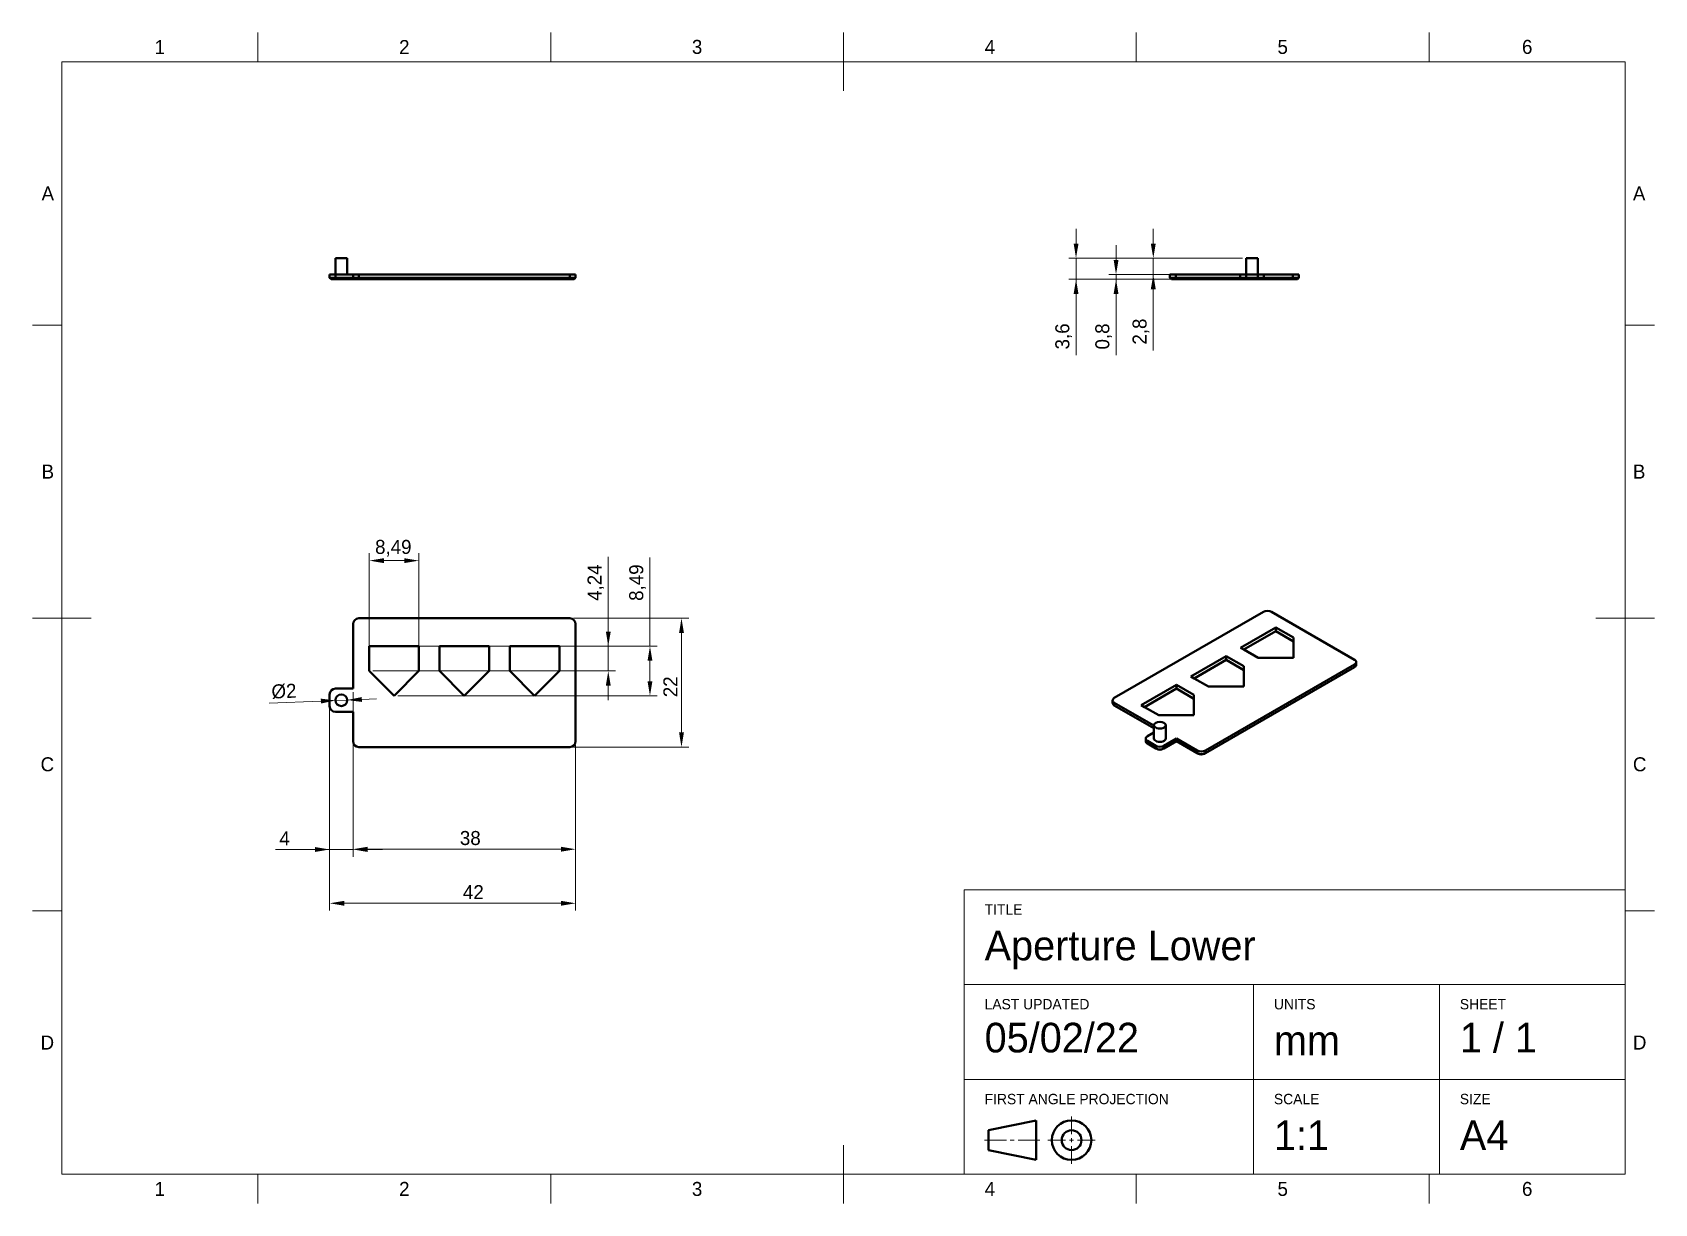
# Model space of a CAD drawing. Header units: millimetres. Extents: x 15 to 292, y 5 to 205.
import ezdxf

# ---------------------------------------------------------------- set-up
doc = ezdxf.new("R2010")
doc.units = ezdxf.units.MM
for name, color, linetype in [('Annotations', 7, 'Continuous'), ('Border', 7, 'Continuous'), ('Geometries', 7, 'Continuous')]:
    doc.layers.add(name, color=color, linetype=linetype)
doc.styles.add('Shapr0', font='txt', dxfattribs={"height": 2.3925})
doc.styles.add('Shapr1', font='txt', dxfattribs={"height": 2.3925})
doc.styles.add('Shapr3', font='txt', dxfattribs={"height": 2.3925})
doc.styles.add('Shapr4', font='txt', dxfattribs={"height": 2.3925})
doc.dimstyles.new('ISO-25', dxfattribs={"dimtxt": 2.5, "dimasz": 2.5, "dimexe": 1.25, "dimexo": 0.625, "dimtad": 1, "dimtxsty": 'Standard', "dimcen": 2.5, "dimadec": 0, "dimazin": 0, "dimtfac": 1, "dimtmove": 0, "dimatfit": 3, "dimfxl": 1, "dimarcsym": 0})

# ---------------------------------------------------------------- blocks, each defined once
blk = doc.blocks.new('*D2')
at = {"layer": 'Annotations', "color": 0, "linetype": 'Continuous', "lineweight": 15}
for p, q in [((107.38, 104.95), (127.08, 104.95)), ((125.83, 102.45), (125.83, 85.45)), ((107.38, 82.95), (127.08, 82.95))]:
    blk.add_line(p, q, dxfattribs=at)
at = {"layer": 'Annotations', "color": 0}
for points in [[(126.25, 102.45), (125.42, 102.45), (125.83, 104.95)], [(125.42, 85.45), (126.25, 85.45), (125.83, 82.95)]]:
    blk.add_solid(points, dxfattribs=at)
at = {"layer": 'Defpoints', "color": 0}
for p in [(106.75, 104.95), (106.75, 82.95), (125.83, 82.95)]:
    blk.add_point(p, dxfattribs=at)
at = {"layer": 'Annotations', "color": 0, "lineweight": 15, "insert": (123.94, 93.25), "char_height": 2.393, "attachment_point": 5, "rotation": 90, "style": 'Shapr4'}
blk.add_mtext('\\A1;22', dxfattribs=at)
blk = doc.blocks.new('*D3')
at = {"layer": 'Annotations', "color": 0, "linetype": 'Continuous', "lineweight": 15}
for p, q in [((69.75, 92.32), (69.75, 64.26)), ((107.75, 83.32), (107.75, 64.26)), ((72.25, 65.51), (105.25, 65.51))]:
    blk.add_line(p, q, dxfattribs=at)
at = {"layer": 'Annotations', "color": 0}
for points in [[(72.25, 65.93), (72.25, 65.09), (69.75, 65.51)], [(105.25, 65.09), (105.25, 65.93), (107.75, 65.51)]]:
    blk.add_solid(points, dxfattribs=at)
at = {"layer": 'Defpoints', "color": 0}
for p in [(69.75, 92.95), (107.75, 83.95), (107.75, 65.51)]:
    blk.add_point(p, dxfattribs=at)
at = {"layer": 'Annotations', "color": 0, "lineweight": 15, "insert": (89.77, 67.41), "char_height": 2.393, "attachment_point": 5, "style": 'Shapr4'}
blk.add_mtext('\\A1;38', dxfattribs=at)
blk = doc.blocks.new('*D4')
at = {"layer": 'Annotations', "color": 0, "linetype": 'Continuous', "lineweight": 15}
for p, q in [((65.75, 89.32), (65.75, 64.22)), ((69.75, 88.32), (69.75, 64.22)), ((65.75, 65.47), (56.49, 65.47)), ((63.25, 65.47), (60.75, 65.47)), ((69.75, 65.47), (65.75, 65.47)), ((72.25, 65.47), (74.75, 65.47))]:
    blk.add_line(p, q, dxfattribs=at)
at = {"layer": 'Annotations', "color": 0}
for points in [[(63.25, 65.05), (63.25, 65.88), (65.75, 65.47)], [(72.25, 65.88), (72.25, 65.05), (69.75, 65.47)]]:
    blk.add_solid(points, dxfattribs=at)
at = {"layer": 'Defpoints', "color": 0}
for p in [(65.75, 89.95), (69.75, 88.95), (65.75, 65.47)]:
    blk.add_point(p, dxfattribs=at)
at = {"layer": 'Annotations', "color": 0, "lineweight": 15, "insert": (58.05, 67.36), "char_height": 2.393, "attachment_point": 5, "style": 'Shapr4'}
blk.add_mtext('\\A1;4', dxfattribs=at)
blk = doc.blocks.new('*D5')
at = {"layer": 'Annotations', "color": 0, "linetype": 'Continuous', "lineweight": 15}
for p, q in [((65.75, 91.32), (65.75, 55.03)), ((107.75, 83.32), (107.75, 55.03)), ((68.25, 56.28), (105.25, 56.28))]:
    blk.add_line(p, q, dxfattribs=at)
at = {"layer": 'Annotations', "color": 0}
for points in [[(68.25, 56.7), (68.25, 55.86), (65.75, 56.28)], [(105.25, 55.86), (105.25, 56.7), (107.75, 56.28)]]:
    blk.add_solid(points, dxfattribs=at)
at = {"layer": 'Defpoints', "color": 0}
for p in [(65.75, 91.95), (107.75, 83.95), (107.75, 56.28)]:
    blk.add_point(p, dxfattribs=at)
at = {"layer": 'Annotations', "color": 0, "lineweight": 15, "insert": (90.29, 58.18), "char_height": 2.393, "attachment_point": 5, "style": 'Shapr4'}
blk.add_mtext('\\A1;42', dxfattribs=at)
blk = doc.blocks.new('*D6')
at = {"layer": 'Annotations', "color": 0, "linetype": 'Continuous', "lineweight": 15}
for p, q in [((72.51, 96.58), (72.51, 116.05)), ((78.49, 114.8), (75.01, 114.8)), ((80.99, 96.57), (80.99, 116.05))]:
    blk.add_line(p, q, dxfattribs=at)
at = {"layer": 'Annotations', "color": 0}
for points in [[(75.01, 115.21), (75.01, 114.38), (72.51, 114.8)], [(78.49, 114.38), (78.49, 115.21), (80.99, 114.8)]]:
    blk.add_solid(points, dxfattribs=at)
at = {"layer": 'Defpoints', "color": 0}
for p in [(72.51, 114.8), (72.51, 95.95), (80.99, 95.95)]:
    blk.add_point(p, dxfattribs=at)
at = {"layer": 'Annotations', "color": 0, "lineweight": 15, "insert": (76.62, 116.92), "char_height": 2.393, "attachment_point": 5, "style": 'Shapr4'}
blk.add_mtext('\\A1;8,49', dxfattribs=at)
blk = doc.blocks.new('*D7')
at = {"layer": 'Annotations', "color": 0, "linetype": 'Continuous', "lineweight": 15}
for p, q in [((120.45, 100.19), (120.45, 115.33)), ((81.62, 100.19), (121.7, 100.19)), ((120.45, 94.21), (120.45, 97.69)), ((77.38, 91.71), (121.7, 91.71))]:
    blk.add_line(p, q, dxfattribs=at)
at = {"layer": 'Annotations', "color": 0}
for points in [[(120.87, 97.69), (120.04, 97.69), (120.45, 100.19)], [(120.04, 94.21), (120.87, 94.21), (120.45, 91.71)]]:
    blk.add_solid(points, dxfattribs=at)
at = {"layer": 'Defpoints', "color": 0}
for p in [(80.99, 100.19), (120.45, 100.19), (76.75, 91.71)]:
    blk.add_point(p, dxfattribs=at)
at = {"layer": 'Annotations', "color": 0, "lineweight": 15, "insert": (118.33, 111.04), "char_height": 2.393, "attachment_point": 5, "rotation": 90, "style": 'Shapr4'}
blk.add_mtext('\\A1;8,49', dxfattribs=at)
blk = doc.blocks.new('*D8')
at = {"layer": 'Annotations', "color": 0, "linetype": 'Continuous', "lineweight": 15}
for p, q in [((64.25, 90.81), (55.44, 90.47)), ((68.75, 90.99), (66.75, 90.91)), ((71.25, 91.09), (73.75, 91.18))]:
    blk.add_line(p, q, dxfattribs=at)
at = {"layer": 'Annotations', "color": 0}
for points in [[(71.23, 91.5), (71.26, 90.67), (68.75, 90.99)], [(64.27, 90.4), (64.24, 91.23), (66.75, 90.91)]]:
    blk.add_solid(points, dxfattribs=at)
at = {"layer": 'Defpoints', "color": 0}
for p in [(66.75, 90.91), (68.75, 90.99)]:
    blk.add_point(p, dxfattribs=at)
at = {"layer": 'Annotations', "color": 0, "lineweight": 15, "insert": (57.95, 92.47), "char_height": 2.393, "attachment_point": 5, "rotation": 2.2288, "style": 'Shapr4'}
blk.add_mtext('\\A1;%%c2', dxfattribs=at)
blk = doc.blocks.new('*D9')
at = {"layer": 'Annotations', "color": 0, "linetype": 'Continuous', "lineweight": 15}
for p, q in [((113.33, 100.19), (113.33, 115.44)), ((113.33, 102.69), (113.33, 105.19)), ((73.13, 100.19), (114.58, 100.19)), ((113.33, 95.95), (113.33, 100.19)), ((73.13, 95.95), (114.58, 95.95)), ((113.33, 93.45), (113.33, 90.95))]:
    blk.add_line(p, q, dxfattribs=at)
at = {"layer": 'Annotations', "color": 0}
for points in [[(112.92, 102.69), (113.75, 102.69), (113.33, 100.19)], [(113.75, 93.45), (112.92, 93.45), (113.33, 95.95)]]:
    blk.add_solid(points, dxfattribs=at)
at = {"layer": 'Defpoints', "color": 0}
for p in [(72.51, 100.19), (113.33, 100.19), (72.51, 95.95)]:
    blk.add_point(p, dxfattribs=at)
at = {"layer": 'Annotations', "color": 0, "lineweight": 15, "insert": (111.21, 111.04), "char_height": 2.393, "attachment_point": 5, "rotation": 90, "style": 'Shapr4'}
blk.add_mtext('\\A1;4,24', dxfattribs=at)
blk = doc.blocks.new('*D10')
at = {"layer": 'Annotations', "color": 0, "linetype": 'Continuous', "lineweight": 15}
for p, q in [((206.4, 168.95), (206.4, 171.45)), ((221.62, 166.45), (205.15, 166.45)), ((206.4, 163.65), (206.4, 166.45)), ((221.62, 163.65), (205.15, 163.65)), ((206.4, 163.65), (206.4, 150.7)), ((206.4, 161.15), (206.4, 158.65))]:
    blk.add_line(p, q, dxfattribs=at)
at = {"layer": 'Annotations', "color": 0}
for points in [[(205.98, 168.95), (206.82, 168.95), (206.4, 166.45)], [(206.82, 161.15), (205.98, 161.15), (206.4, 163.65)]]:
    blk.add_solid(points, dxfattribs=at)
at = {"layer": 'Defpoints', "color": 0}
for p in [(206.4, 166.45), (222.25, 166.45), (222.25, 163.65)]:
    blk.add_point(p, dxfattribs=at)
at = {"layer": 'Annotations', "color": 0, "lineweight": 15, "insert": (204.28, 153.91), "char_height": 2.393, "attachment_point": 5, "rotation": 90, "style": 'Shapr3'}
blk.add_mtext('\\A1;2,8', dxfattribs=at)
blk = doc.blocks.new('*D11')
at = {"layer": 'Annotations', "color": 0, "linetype": 'Continuous', "lineweight": 15}
for p, q in [((193.21, 168.95), (193.21, 171.45)), ((221.62, 166.45), (191.96, 166.45)), ((193.21, 162.85), (193.21, 166.45)), ((221.62, 162.85), (191.96, 162.85)), ((193.21, 162.85), (193.21, 149.89)), ((193.21, 160.35), (193.21, 157.85))]:
    blk.add_line(p, q, dxfattribs=at)
at = {"layer": 'Annotations', "color": 0}
for points in [[(192.8, 168.95), (193.63, 168.95), (193.21, 166.45)], [(193.63, 160.35), (192.8, 160.35), (193.21, 162.85)]]:
    blk.add_solid(points, dxfattribs=at)
at = {"layer": 'Defpoints', "color": 0}
for p in [(193.21, 166.45), (222.25, 166.45), (222.25, 162.85)]:
    blk.add_point(p, dxfattribs=at)
at = {"layer": 'Annotations', "color": 0, "lineweight": 15, "insert": (191.09, 153.09), "char_height": 2.393, "attachment_point": 5, "rotation": 90, "style": 'Shapr3'}
blk.add_mtext('\\A1;3,6', dxfattribs=at)
blk = doc.blocks.new('*D12')
at = {"layer": 'Annotations', "color": 0, "linetype": 'Continuous', "lineweight": 15}
for p, q in [((200.04, 166.15), (200.04, 168.65)), ((209.62, 163.65), (198.79, 163.65)), ((200.04, 162.85), (200.04, 163.65)), ((209.62, 162.85), (198.79, 162.85)), ((200.04, 162.85), (200.04, 149.88)), ((200.04, 160.35), (200.04, 157.85))]:
    blk.add_line(p, q, dxfattribs=at)
at = {"layer": 'Annotations', "color": 0}
for points in [[(199.63, 166.15), (200.46, 166.15), (200.04, 163.65)], [(200.46, 160.35), (199.63, 160.35), (200.04, 162.85)]]:
    blk.add_solid(points, dxfattribs=at)
at = {"layer": 'Defpoints', "color": 0}
for p in [(200.04, 163.65), (210.25, 163.65), (210.25, 162.85)]:
    blk.add_point(p, dxfattribs=at)
at = {"layer": 'Annotations', "color": 0, "lineweight": 15, "insert": (197.92, 153.08), "char_height": 2.393, "attachment_point": 5, "rotation": 90, "style": 'Shapr3'}
blk.add_mtext('\\A1;0,8', dxfattribs=at)
blk = doc.blocks.new('*U13')
at = {"layer": 'Border', "linetype": 'Continuous', "lineweight": 15}
for p, q in [((287, 58.6), (174.1, 58.6)), ((174.1, 10), (174.1, 58.6)), ((287, 10), (287, 58.6)), ((287, 42.4), (174.1, 42.4)), ((223.5, 10), (223.5, 42.4)), ((255.25, 10), (255.25, 42.4)), ((287, 26.2), (174.1, 26.2)), ((192.450088, 16.837486), (192.450088, 19.875004)), ((177.6, 15.82498), (181.312522, 15.82498)), ((181.987526, 15.82498), (182.66253, 15.82498)), ((187.050056, 15.82498), (183.337534, 15.82498)), ((191.437582, 15.82498), (188.400064, 15.82498)), ((192.112586, 15.82498), (192.78759, 15.82498)), ((192.450088, 15.487478), (192.450088, 16.162482)), ((192.450088, 14.812474), (192.450088, 11.774956)), ((193.462594, 15.82498), (196.500112, 15.82498)), ((287, 10), (174.1, 10))]:
    blk.add_line(p, q, dxfattribs=at)
at = {"layer": 'Border', "linetype": 'Continuous', "lineweight": 40}
for p, q in [((178.275004, 17.51249), (186.375052, 19.2)), ((178.275004, 17.51249), (178.275004, 14.13747)), ((186.375052, 19.2), (186.375052, 12.44996)), ((178.275004, 14.13747), (186.375052, 12.44996))]:
    blk.add_line(p, q, dxfattribs=at)
for radius in [3.37502, 1.68751]:
    blk.add_circle((192.450088, 15.82498), radius, dxfattribs=at)

msp = doc.modelspace()

# ---------------------------------------------------------------- linework, layer by layer
at = {"layer": 'Border', "linetype": 'Continuous', "lineweight": 15}
for p, q in [((53.5, 200), (53.5, 205)), ((103.5, 200), (103.5, 205)), ((153.5, 195), (153.5, 205)), ((203.5, 200), (203.5, 205)), ((253.5, 200), (253.5, 205)), ((287, 200), (20, 200)), ((20, 200), (20, 10)), ((287, 10), (287, 200)), ((20, 155), (15, 155)), ((287, 155), (292, 155)), ((25, 105), (15, 105)), ((282, 105), (292, 105)), ((20, 55), (15, 55)), ((287, 55), (292, 55)), ((153.5, 15), (153.5, 5)), ((20, 10), (287, 10)), ((53.5, 10), (53.5, 5)), ((103.5, 10), (103.5, 5)), ((203.5, 10), (203.5, 5)), ((253.5, 10), (253.5, 5))]:
    msp.add_line(p, q, dxfattribs=at)
at = {"layer": 'Geometries', "linetype": 'Continuous', "lineweight": 40}
for p, q in [((66.75, 166.45), (68.75, 166.45)), ((66.75, 163.65), (66.75, 166.45)), ((68.75, 163.65), (68.75, 166.45)), ((222.25, 166.45), (224.25, 166.45)), ((222.25, 163.65), (222.25, 166.45)), ((224.25, 163.65), (224.25, 166.45)), ((65.75, 163.65), (66.75, 163.65)), ((65.75, 163.1), (65.75, 163.65)), ((66.75, 163.65), (68.75, 163.65)), ((66.75, 163.65), (66.75, 163.1)), ((68.75, 163.65), (69.75, 163.65)), ((69.75, 163.1), (69.75, 163.65)), ((69.75, 163.65), (70.75, 163.65)), ((70.75, 163.65), (106.75, 163.65)), ((70.75, 163.65), (70.75, 163.1)), ((106.75, 163.65), (107.75, 163.65)), ((106.75, 163.1), (106.75, 163.65)), ((107.75, 163.65), (107.75, 163.1)), ((209.25, 163.65), (210.25, 163.65)), ((209.25, 163.1), (209.25, 163.65)), ((210.25, 163.65), (210.25, 163.1)), ((210.25, 163.65), (221.25, 163.65)), ((221.25, 163.65), (222.25, 163.65)), ((221.25, 163.1), (221.25, 163.65)), ((222.25, 163.65), (222.25, 163.1)), ((222.25, 163.65), (224.25, 163.65)), ((224.25, 163.65), (225.25, 163.65)), ((224.25, 163.1), (224.25, 163.65)), ((225.25, 163.65), (225.25, 163.1)), ((230.25, 163.65), (225.25, 163.65)), ((230.25, 163.65), (231.25, 163.65)), ((230.25, 163.1), (230.25, 163.65)), ((231.25, 163.65), (231.25, 163.1)), ((65.75, 163.1), (66.75, 163.1)), ((66, 162.85), (65.75, 163.1)), ((66.75, 162.85), (66, 162.85)), ((66.75, 163.1), (66.75, 162.85)), ((66.75, 163.1), (69.75, 163.1)), ((70, 162.85), (66.75, 162.85)), ((69.75, 163.1), (70.75, 163.1)), ((69.75, 163.1), (70, 162.85)), ((70.75, 162.85), (70, 162.85)), ((70.75, 163.1), (70.75, 162.85)), ((70.75, 163.1), (106.75, 163.1)), ((106.75, 162.85), (70.75, 162.85)), ((106.75, 163.1), (107.75, 163.1)), ((106.75, 163.1), (106.75, 162.85)), ((107.5, 162.85), (106.75, 162.85)), ((107.75, 163.1), (107.5, 162.85)), ((209.25, 163.1), (210.25, 163.1)), ((209.5, 162.85), (209.25, 163.1)), ((210.25, 162.85), (209.5, 162.85)), ((210.25, 162.85), (210.25, 163.1)), ((210.25, 163.1), (221.25, 163.1)), ((221.5, 162.85), (210.25, 162.85)), ((221.25, 163.1), (222.25, 163.1)), ((221.5, 162.85), (221.25, 163.1)), ((222.25, 162.85), (221.5, 162.85)), ((222.25, 162.85), (222.25, 163.1)), ((222.25, 163.1), (224.25, 163.1)), ((224.25, 162.85), (222.25, 162.85)), ((224.25, 163.1), (225.25, 163.1)), ((224.25, 162.85), (224.25, 163.1)), ((225, 162.85), (224.25, 162.85)), ((225.25, 163.1), (225, 162.85)), ((230.25, 162.85), (225, 162.85)), ((225.25, 163.1), (230.25, 163.1)), ((230.25, 163.1), (230.25, 162.85)), ((230.25, 163.1), (231.25, 163.1)), ((231, 162.85), (230.25, 162.85)), ((231.25, 163.1), (231, 162.85)), ((225.2, 106.044), (199.744, 91.347)), ((240.756, 97.879), (226.614, 106.044)), ((69.75, 103.95), (69.75, 92.95)), ((106.75, 104.95), (70.75, 104.95)), ((107.75, 83.95), (107.75, 103.95)), ((221.321, 99.92), (227.321, 103.384)), ((221.887, 99.593), (227.321, 102.731)), ((227.321, 102.731), (227.321, 103.384)), ((230.321, 101.652), (227.321, 103.384)), ((230.321, 100.999), (227.321, 102.731)), ((72.507, 100.193), (72.507, 95.95)), ((80.993, 100.193), (72.507, 100.193)), ((80.993, 95.95), (80.993, 100.193)), ((92.993, 100.193), (84.507, 100.193)), ((84.507, 95.95), (84.507, 100.193)), ((92.993, 95.95), (92.993, 100.193)), ((96.507, 100.193), (96.507, 95.95)), ((96.507, 100.193), (104.993, 100.193)), ((104.993, 95.95), (104.993, 100.193)), ((221.321, 99.92), (221.887, 99.593)), ((230.321, 101.652), (230.321, 100.999)), ((230.321, 100.999), (230.321, 98.188)), ((218.836, 98.485), (212.836, 95.021)), ((218.836, 97.832), (213.402, 94.694)), ((215.3, 82.365), (240.756, 97.062)), ((218.836, 97.832), (218.836, 98.485)), ((221.836, 96.753), (218.836, 98.485)), ((221.836, 96.1), (218.836, 97.832)), ((221.887, 99.593), (224.321, 98.188)), ((230.321, 98.188), (224.321, 98.188)), ((240.756, 96.613), (240.756, 97.062)), ((241.049, 97.021), (241.049, 97.47)), ((76.75, 91.707), (72.507, 95.95)), ((80.993, 95.95), (76.75, 91.707)), ((88.75, 91.707), (84.507, 95.95)), ((92.993, 95.95), (88.75, 91.707)), ((100.75, 91.707), (96.507, 95.95)), ((104.993, 95.95), (100.75, 91.707)), ((213.402, 94.694), (212.836, 95.021)), ((215.836, 93.289), (213.402, 94.694)), ((215.3, 81.916), (240.756, 96.613)), ((221.836, 96.753), (221.836, 96.1)), ((221.836, 96.1), (221.836, 93.289)), ((65.75, 91.95), (65.75, 89.95)), ((66.75, 92.95), (69.75, 92.95)), ((210.351, 93.586), (204.351, 90.122)), ((210.351, 92.933), (204.916, 89.795)), ((210.351, 92.933), (210.351, 93.586)), ((213.351, 91.854), (210.351, 93.586)), ((213.351, 91.201), (210.351, 92.933)), ((213.351, 91.854), (213.351, 91.201)), ((221.836, 93.289), (215.836, 93.289)), ((66.75, 88.95), (69.75, 88.95)), ((69.75, 83.95), (69.75, 88.95)), ((199.451, 90.938), (199.451, 90.489)), ((199.744, 90.53), (206.522, 86.617)), ((199.744, 90.53), (199.744, 90.081)), ((199.744, 90.081), (206.522, 86.168)), ((204.351, 90.122), (204.916, 89.795)), ((204.916, 89.795), (207.351, 88.39)), ((213.351, 91.201), (213.351, 88.39)), ((206.522, 86.617), (206.522, 86.693)), ((206.522, 86.617), (206.522, 86.168)), ((206.522, 86.168), (206.522, 85.462)), ((213.351, 88.39), (207.351, 88.39)), ((208.522, 84.406), (208.522, 86.693)), ((205.108, 84.406), (205.108, 83.957)), ((205.401, 84.815), (206.522, 85.462)), ((205.401, 83.998), (205.401, 83.549)), ((205.401, 83.998), (206.815, 83.182)), ((205.401, 83.549), (206.815, 82.733)), ((206.522, 84.605), (206.522, 85.462)), ((206.522, 84.406), (206.522, 84.605)), ((206.815, 82.733), (206.815, 83.182)), ((208.229, 83.182), (210.35, 84.406)), ((208.229, 82.733), (210.35, 83.957)), ((208.229, 83.182), (208.229, 82.733)), ((210.35, 83.957), (210.35, 84.406)), ((213.886, 82.365), (210.35, 84.406)), ((210.35, 83.957), (213.886, 81.916)), ((70.75, 82.95), (106.75, 82.95)), ((206.992, 82.631), (206.815, 82.733)), ((208.229, 82.733), (208.052, 82.631)), ((213.886, 81.916), (213.886, 82.365)), ((213.886, 81.916), (214.063, 81.814)), ((215.3, 81.916), (215.123, 81.814)), ((215.3, 82.365), (215.3, 81.916))]:
    msp.add_line(p, q, dxfattribs=at)
msp.add_circle((67.75, 90.95), 1, dxfattribs=at)
for centre, start, end in [((70.75, 103.95), 90, 180), ((106.75, 103.95), 0, 90), ((66.75, 91.95), 90, 180), ((66.75, 89.95), 180, 270), ((70.75, 83.95), 180, 270), ((106.75, 83.95), 270, 0)]:
    msp.add_arc(centre, 1, start, end, dxfattribs=at)
for centre, major_axis, start_param, end_param in [((225.907, 105.635), (-1, 0), 3.9269908, 5.4977871), ((240.049, 97.47), (-1, 0), 3.1415927, 3.9269908), ((240.049, 97.47), (-1, 0), 2.3561945, 3.1415927), ((240.049, 97.021), (-1, 0), 2.3561945, 3.1415927), ((200.451, 90.938), (-1, 0), 5.4977871, 6.2831853), ((200.451, 90.938), (-1, 0), 0, 0.7853982), ((200.451, 90.489), (-1, 0), 0, 0.7853982), ((207.522, 86.693), (-1, 0), 3.1415927, 6.2831853), ((207.522, 86.693), (-1, 0), 0, 3.1415927), ((206.108, 84.406), (-1, 0), 5.4977871, 6.2831853), ((206.108, 84.406), (-1, 0), 0, 0.7853982), ((206.108, 83.957), (-1, 0), 0, 0.7853982), ((207.522, 84.406), (-1, 0), 0, 3.1415927), ((207.522, 83.59), (-1, 0), 0.7853982, 2.3561945), ((207.522, 83.141), (-1, 0), 0.7853982, 2.3561945), ((207.522, 82.937), (0.75, 0), 3.9269908, 5.4977871), ((214.593, 82.773), (-1, 0), 0.7853982, 2.3561945), ((214.593, 82.324), (-1, 0), 0.7853982, 2.3561945), ((214.593, 82.12), (0.75, 0), 3.9269908, 5.4977871)]:
    msp.add_ellipse(centre, major_axis=major_axis, ratio=0.5773503, start_param=start_param, end_param=end_param, dxfattribs=at)

# ---------------------------------------------------------------- block references
msp.add_blockref('*U13', (0, 0))

# ---------------------------------------------------------------- texts
at = {"layer": 'Border', "linetype": 'Continuous', "lineweight": 15, "char_height": 2.393, "width": 2.3925, "style": 'Shapr0'}
for s, insert, attachment_point in [('1', (36.75, 201.304), 8), ('2', (78.5, 201.304), 8), ('3', (128.5, 201.304), 8), ('4', (178.5, 201.304), 8), ('5', (228.5, 201.304), 8), ('6', (270.25, 201.304), 8), ('A', (18.696, 177.5), 6), ('A', (288.304, 177.5), 4), ('B', (18.696, 130), 6), ('B', (288.304, 130), 4), ('C', (18.696, 80), 6), ('C', (288.304, 80), 4), ('D', (18.696, 32.5), 6), ('D', (288.304, 32.5), 4), ('1', (36.75, 8.696), 2), ('2', (78.5, 8.696), 2), ('3', (128.5, 8.696), 2), ('4', (178.5, 8.696), 2), ('5', (228.5, 8.696), 2), ('6', (270.25, 8.696), 2)]:
    msp.add_mtext(s, dxfattribs=dict(at, insert=insert, attachment_point=attachment_point))
at = {"layer": 'Border', "linetype": 'Continuous', "lineweight": 15, "attachment_point": 1, "style": 'Shapr1'}
for s, insert, char_height in [('TITLE', (177.6, 56.1), 1.7705), ('Aperture Lower', (177.6, 51.6), 5.06253), ('LAST UPDATED', (177.6, 39.935), 1.77045), ('UNITS', (227, 39.935), 1.7705), ('SHEET', (258.75, 39.935), 1.7705), ('05/02/22', (177.6, 35.874), 5.0625), ('1 / 1', (258.75, 35.874), 5.0625), ('mm', (227, 35.4), 5.0625), ('FIRST ANGLE PROJECTION', (177.6, 23.735), 1.77045), ('SCALE', (227, 23.735), 1.7705), ('SIZE', (258.75, 23.735), 1.7705), ('1:1', (227, 19.2), 5.0625), ('A4', (258.75, 19.2), 5.0625)]:
    msp.add_mtext(s, dxfattribs=dict(at, insert=insert, char_height=char_height))

# ---------------------------------------------------------------- dimensions: what is measured, and where the dimension line sits
at = {"layer": 'Annotations', "linetype": 'Continuous', "lineweight": 15}
for base, p1, p2, angle, override, picture, middle in [((193.213, 166.45), (222.25, 162.85), (222.25, 166.45), 270, {"dimscale": 1, "dimgap": 0.7, "dimdec": 2, "dimlfac": 1, "dimrnd": 0.01, "dimzin": 8, "dimdsep": 44, "dimtxsty": 'Shapr3', "dimse1": 0, "dimse2": 0, "dimadec": 2, "dimtol": 0, "dimlim": 0, "dimtp": 0, "dimtm": 0, "dimtfac": 0.6, "dimtdec": 8, "dimfrac": 2, "dimtolj": 1, "dimlwd": 15, "dimlwe": 15}, '*D11', (193.213, 153.091)), ((206.401, 166.45), (222.25, 163.65), (222.25, 166.45), 90, {"dimscale": 1, "dimgap": 0.7, "dimdec": 2, "dimlfac": 1, "dimrnd": 0.01, "dimzin": 8, "dimdsep": 44, "dimtxsty": 'Shapr3', "dimse1": 0, "dimse2": 0, "dimadec": 2, "dimtol": 0, "dimlim": 0, "dimtp": 0, "dimtm": 0, "dimtfac": 0.6, "dimtdec": 8, "dimfrac": 2, "dimtolj": 1, "dimlwd": 15, "dimlwe": 15}, '*D10', (206.401, 153.905)), ((200.044, 163.65), (210.25, 162.85), (210.25, 163.65), 270, {"dimscale": 1, "dimgap": 0.7, "dimdec": 2, "dimlfac": 1, "dimrnd": 0.01, "dimzin": 8, "dimdsep": 44, "dimtxsty": 'Shapr3', "dimse1": 0, "dimse2": 0, "dimadec": 2, "dimtol": 0, "dimlim": 0, "dimtp": 0, "dimtm": 0, "dimtfac": 0.6, "dimtdec": 8, "dimfrac": 2, "dimtolj": 1, "dimlwd": 15, "dimlwe": 15}, '*D12', (200.044, 153.085)), ((113.335, 100.193), (72.507, 95.95), (72.507, 100.193), 90, {"dimscale": 1, "dimgap": 0.7, "dimdec": 2, "dimlfac": 1, "dimrnd": 0.01, "dimzin": 8, "dimdsep": 44, "dimtxsty": 'Shapr4', "dimse1": 0, "dimse2": 0, "dimadec": 2, "dimtol": 0, "dimlim": 0, "dimtp": 0, "dimtm": 0, "dimtfac": 0.6, "dimtdec": 8, "dimfrac": 2, "dimtolj": 1, "dimlwd": 15, "dimlwe": 15}, '*D9', (113.335, 111.04)), ((120.452, 100.193), (76.75, 91.707), (80.993, 100.193), 270, {"dimscale": 1, "dimgap": 0.7, "dimdec": 2, "dimlfac": 1, "dimrnd": 0.01, "dimzin": 8, "dimdsep": 44, "dimtxsty": 'Shapr4', "dimse1": 0, "dimse2": 0, "dimadec": 2, "dimtol": 0, "dimlim": 0, "dimtp": 0, "dimtm": 0, "dimtfac": 0.6, "dimtdec": 8, "dimfrac": 2, "dimtolj": 1, "dimlwd": 15, "dimlwe": 15}, '*D7', (120.452, 111.044)), ((125.834, 82.95), (106.75, 104.95), (106.75, 82.95), 270, {"dimscale": 1, "dimgap": 0.7, "dimdec": 2, "dimlfac": 1, "dimrnd": 0.01, "dimzin": 8, "dimdsep": 44, "dimtxsty": 'Shapr4', "dimse1": 0, "dimse2": 0, "dimadec": 2, "dimtol": 0, "dimlim": 0, "dimtp": 0, "dimtm": 0, "dimtfac": 0.6, "dimtdec": 8, "dimfrac": 2, "dimtolj": 1, "dimlwd": 15, "dimlwe": 15}, '*D2', (125.834, 93.247)), ((107.75, 56.281), (65.75, 91.95), (107.75, 83.95), 180, {"dimscale": 1, "dimgap": 0.7, "dimdec": 2, "dimlfac": 1, "dimrnd": 0.01, "dimzin": 8, "dimdsep": 44, "dimtxsty": 'Shapr4', "dimse1": 0, "dimse2": 0, "dimadec": 2, "dimtol": 0, "dimlim": 0, "dimtp": 0, "dimtm": 0, "dimtfac": 0.6, "dimtdec": 8, "dimfrac": 2, "dimtolj": 1, "dimlwd": 15, "dimlwe": 15}, '*D5', (90.285, 56.281))]:
    dim = msp.add_linear_dim(base=base, p1=p1, p2=p2, angle=angle, dimstyle='ISO-25', override=override, dxfattribs=at)
    dim.commit()
    dim.dimension.update_dxf_attribs({"geometry": picture, "text_midpoint": middle, "dimtype": 160})
for base, p1, p2, picture, middle in [((72.507, 114.795), (80.993, 95.95), (72.507, 95.95), '*D6', (76.615, 114.795)), ((107.75, 65.51), (69.75, 92.95), (107.75, 83.95), '*D3', (89.773, 65.51)), ((65.75, 65.465), (69.75, 88.95), (65.75, 89.95), '*D4', (58.048, 65.465))]:
    dim = msp.add_linear_dim(base=base, p1=p1, p2=p2, dimstyle='ISO-25', override={"dimscale": 1, "dimgap": 0.7, "dimdec": 2, "dimlfac": 1, "dimrnd": 0.01, "dimzin": 8, "dimdsep": 44, "dimtxsty": 'Shapr4', "dimse1": 0, "dimse2": 0, "dimadec": 2, "dimtol": 0, "dimlim": 0, "dimtp": 0, "dimtm": 0, "dimtfac": 0.6, "dimtdec": 8, "dimfrac": 2, "dimtolj": 1, "dimlwd": 15, "dimlwe": 15}, dxfattribs=at)
    dim.commit()
    dim.dimension.update_dxf_attribs({"geometry": picture, "text_midpoint": middle, "dimtype": 160})
dim = msp.add_diameter_dim_2p(p1=(68.749, 90.989), p2=(66.751, 90.911), dimstyle='ISO-25', override={"dimscale": 1, "dimgap": 0.7, "dimdec": 2, "dimlfac": 1, "dimrnd": 0.01, "dimzin": 8, "dimdsep": 44, "dimtxsty": 'Shapr4', "dimcen": 2.5, "dimadec": 2, "dimtol": 0, "dimlim": 0, "dimtp": 0, "dimtm": 0, "dimtfac": 0.6, "dimtdec": 8, "dimtofl": 1, "dimfrac": 2, "dimtolj": 1, "dimlwd": 15, "dimlwe": 15}, dxfattribs=at)
dim.commit()
dim.dimension.update_dxf_attribs({"geometry": '*D8', "text_midpoint": (58.02, 90.571), "dimtype": 163})

doc.saveas('drawing.dxf')
